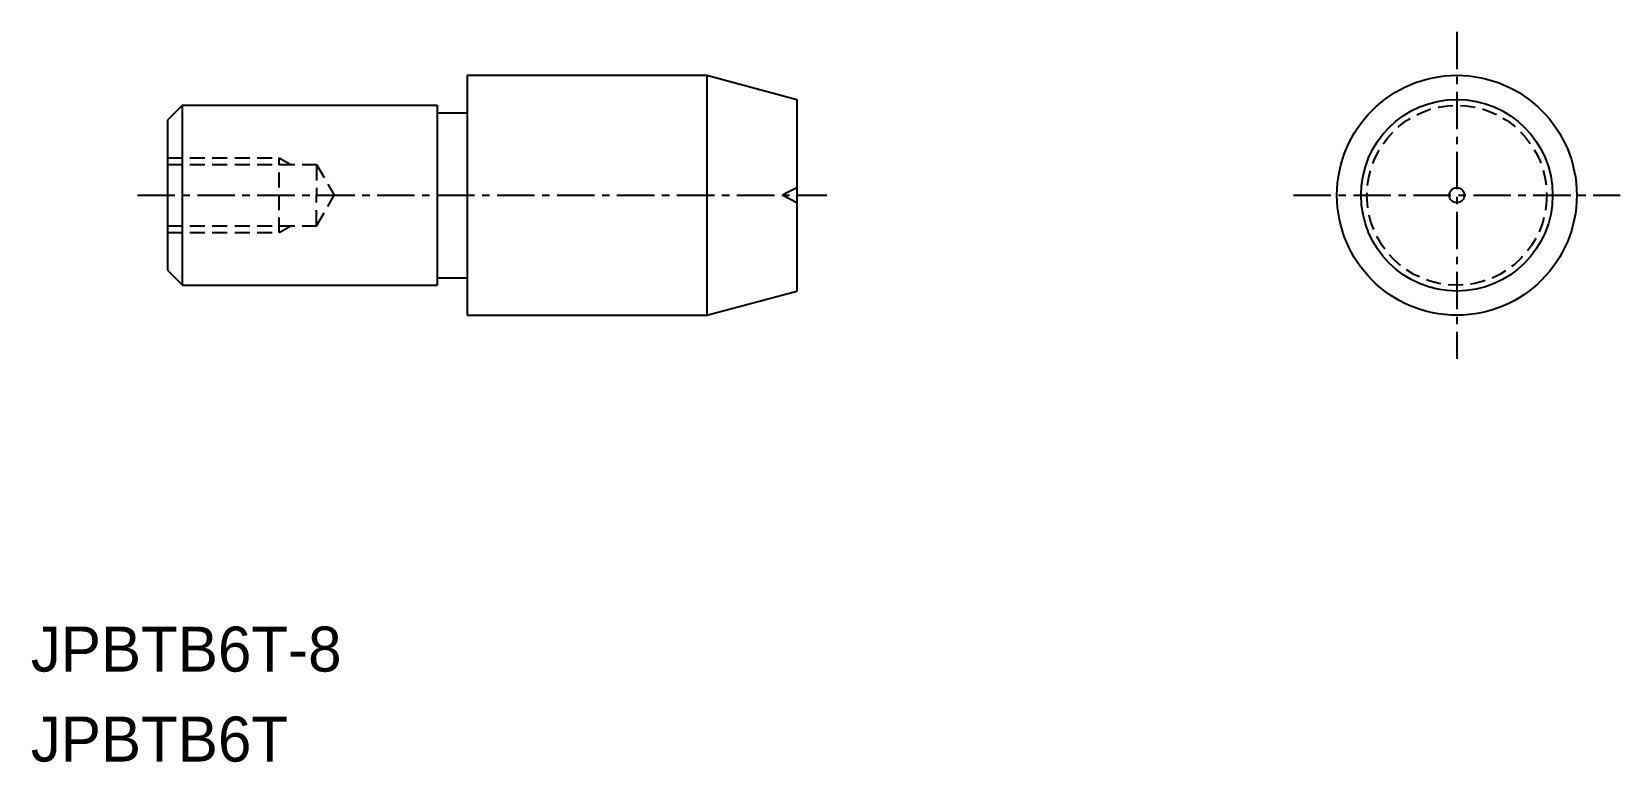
# Model space of a CAD drawing. Extents: x -1566.1 to -1513.1, y -397.6 to -373.2.
import ezdxf

# ---------------------------------------------------------------- set-up
doc = ezdxf.new("R2010")
doc.units = 0
doc.linetypes.add('CENTER', pattern=[2, 1.25, -0.25, 0.25, -0.25])
doc.linetypes.add('DASHED', pattern=[0.75, 0.5, -0.25])
doc.layers.get('0').update_dxf_attribs({"linetype": 'CONTINUOUS'})
doc.layers.add('CENTER', color=1, linetype='CENTER')

msp = doc.modelspace()

# ---------------------------------------------------------------- linework, layer by layer
at = {"color": 7, "linetype": 'CONTINUOUS'}
for p, q in [((-1551.597, -374.698), (-1551.597, -382.698)), ((-1551.597, -374.698), (-1543.597, -374.698)), ((-1543.597, -374.698), (-1540.597, -375.501)), ((-1561.097, -375.698), (-1561.597, -376.198)), ((-1561.097, -375.698), (-1552.597, -375.698)), ((-1561.097, -381.698), (-1561.097, -375.698)), ((-1552.597, -375.698), (-1552.597, -381.698)), ((-1540.597, -375.501), (-1540.597, -381.894)), ((-1561.597, -376.198), (-1561.597, -381.198)), ((-1552.597, -375.948), (-1551.597, -375.948)), ((-1561.597, -377.453), (-1561.597, -379.943)), ((-1561.597, -381.198), (-1561.097, -381.698)), ((-1552.597, -381.448), (-1551.597, -381.448)), ((-1561.097, -381.698), (-1552.597, -381.698)), ((-1543.597, -382.698), (-1540.597, -381.894)), ((-1551.597, -382.698), (-1543.597, -382.698))]:
    msp.add_line(p, q, dxfattribs=at)
at = {"linetype": 'CONTINUOUS'}
msp.add_line((-1543.597, -374.698), (-1543.597, -382.698), dxfattribs=at)
at = {"color": 3, "linetype": 'DASHED'}
for p, q in [((-1561.597, -377.453), (-1557.862, -377.453)), ((-1561.597, -377.677), (-1556.617, -377.677)), ((-1557.862, -379.943), (-1557.862, -377.453)), ((-1557.862, -377.453), (-1557.474, -377.677)), ((-1556.617, -377.677), (-1556.028, -378.698)), ((-1556.617, -377.702), (-1556.617, -378.698)), ((-1556.617, -379.694), (-1556.617, -378.698)), ((-1556.617, -379.718), (-1556.028, -378.698)), ((-1540.597, -378.446), (-1541.079, -378.698)), ((-1540.597, -378.95), (-1541.079, -378.698)), ((-1561.597, -379.718), (-1556.617, -379.718)), ((-1561.597, -379.943), (-1557.862, -379.943)), ((-1557.862, -379.943), (-1557.474, -379.718))]:
    msp.add_line(p, q, dxfattribs=at)
at = {"linetype": 'CONTINUOUS'}
for radius in [4, 3.196, 0.252]:
    msp.add_circle((-1518.578, -378.698), radius, dxfattribs=at)
at = {"color": 3, "linetype": 'DASHED'}
msp.add_circle((-1518.578, -378.698), 3, dxfattribs=at)
at = {"layer": 'CENTER', "color": 1, "linetype": 'CENTER'}
for p, q in [((-1518.578, -373.248), (-1518.578, -384.148)), ((-1562.597, -378.698), (-1539.597, -378.698)), ((-1524.028, -378.698), (-1513.128, -378.698))]:
    msp.add_line(p, q, dxfattribs=at)

# ---------------------------------------------------------------- texts
for s, p in [('JPBTB6T-8', (-1566.152, -394.58)), ('JPBTB6T', (-1566.152, -397.58))]:
    msp.add_text(s, height=1.5).set_placement(p)

doc.saveas('drawing.dxf')
